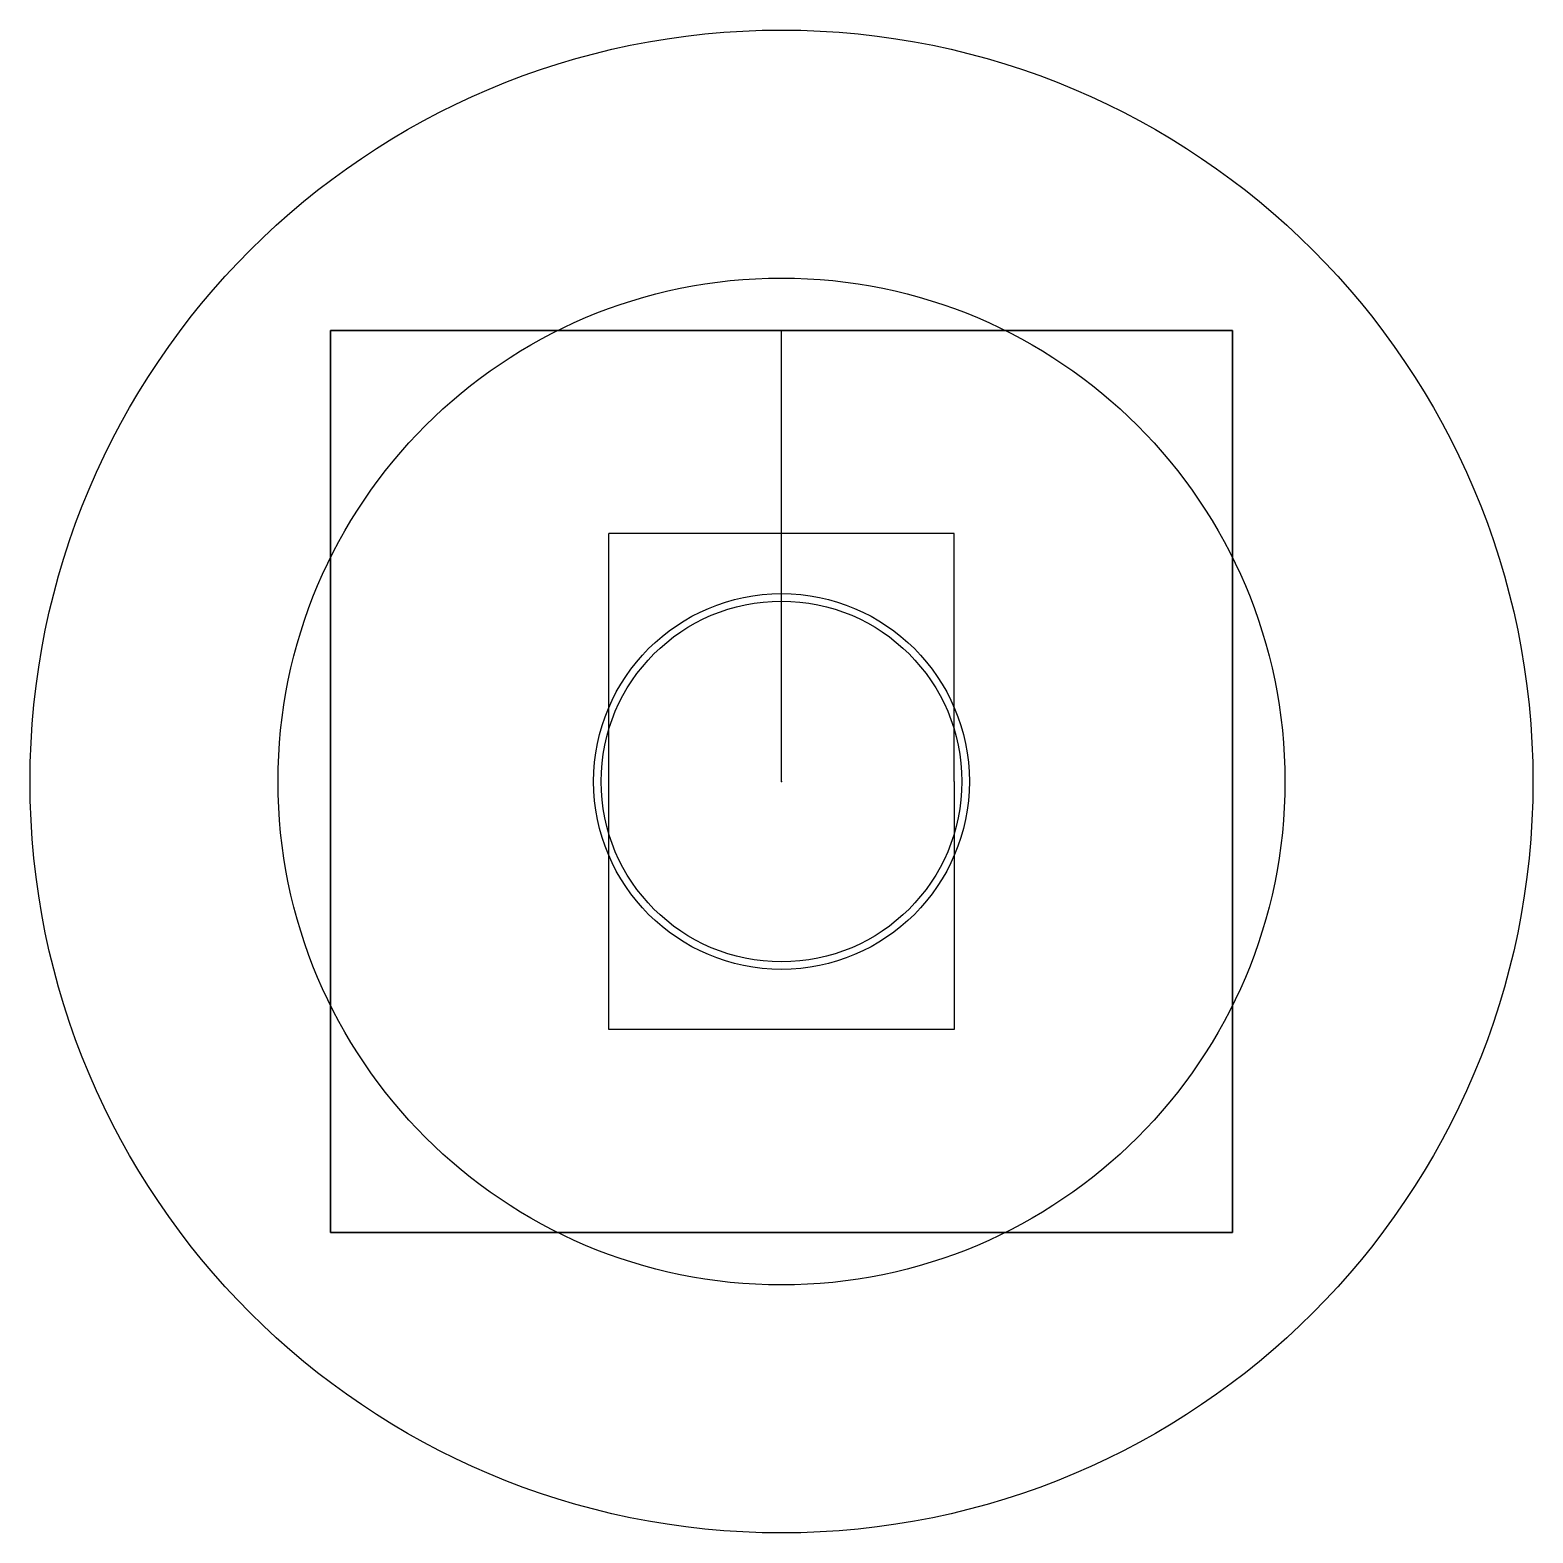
# Model space of a CAD drawing. Header units: centimetres. Extents: x -0.5 to 0.5, y -0.5 to 0.5.
import ezdxf

# ---------------------------------------------------------------- set-up
doc = ezdxf.new("R2010")
doc.units = ezdxf.units.CM
doc.header["$MEASUREMENT"] = 0
for name, color, linetype in [('PB_Pino v6_Sketch1', 7, 'Continuous'), ('PB_Pino v6_Sketch2', 7, 'Continuous'), ('PB_Pino v6_Sketch3', 7, 'Continuous'), ('PB_Pino v6_Sketch4', 7, 'Continuous'), ('PB_Pino v6_Sketch6', 7, 'Continuous'), ('PB_Pino v6_Sketch7', 7, 'Continuous')]:
    doc.layers.add(name, color=color, linetype=linetype)

msp = doc.modelspace()

# ---------------------------------------------------------------- linework, layer by layer
at = {"layer": 'PB_Pino v6_Sketch1'}
for radius in [0.335, 0.125]:
    msp.add_circle((0, 0), radius, dxfattribs=at)
msp.add_point((0, 0), dxfattribs=at)
at = {"layer": 'PB_Pino v6_Sketch2'}
for radius in [0.5, 0.335, 0.125]:
    msp.add_circle((0, 0, 0.6), radius, dxfattribs=at)
msp.add_point((0, 0, 0.6), dxfattribs=at)
at = {"layer": 'PB_Pino v6_Sketch3'}
for p, q in [((-0.3, 0.3, 0.9), (0, 0.3, 0.9)), ((-0.3, -0.3, 0.9), (-0.3, 0.3, 0.9)), ((0, 0, 0.9), (0, 0.3, 0.9)), ((0, 0.3, 0.9), (0.3, 0.3, 0.9)), ((0.3, 0.3, 0.9), (0.3, 0, 0.9)), ((0.3, 0, 0.9), (0.3, -0.3, 0.9)), ((0, -0.3, 0.9), (-0.3, -0.3, 0.9)), ((0.3, -0.3, 0.9), (0, -0.3, 0.9))]:
    msp.add_line(p, q, dxfattribs=at)
for radius in [0.5, 0.125]:
    msp.add_circle((0, 0, 0.9), radius, dxfattribs=at)
msp.add_point((0, 0, 0.9), dxfattribs=at)
at = {"layer": 'PB_Pino v6_Sketch4'}
for p, q in [((0.3, 0.3, 0.9), (0.3, 0.3, 1.3)), ((0.3, 0.3, 1.3), (0.3, -0.3, 1.3)), ((0.3, -0.3, 0.9), (0.3, 0.3, 0.9)), ((0.3, -0.3, 1.3), (0.3, -0.3, 0.9))]:
    msp.add_line(p, q, dxfattribs=at)
at = {"layer": 'PB_Pino v6_Sketch4', "extrusion": (1, 0, 0)}
msp.add_circle((0, 1.102, 0.3), 0.17, dxfattribs=at)
at = {"layer": 'PB_Pino v6_Sketch4'}
msp.add_point((0.3, 0), dxfattribs=at)
at = {"layer": 'PB_Pino v6_Sketch6'}
for p, q in [((0.3, 0.3, 1.3), (-0.3, 0.3, 1.3)), ((-0.3, 0.3, 1.3), (-0.3, -0.3, 1.3)), ((0.3, -0.3, 1.3), (0.3, 0.3, 1.3)), ((-0.3, -0.3, 1.3), (0.3, -0.3, 1.3))]:
    msp.add_line(p, q, dxfattribs=at)
for radius in [0.125, 0.12]:
    msp.add_circle((0, 0, 1.3), radius, dxfattribs=at)
msp.add_point((0, 0, 1.3), dxfattribs=at)
at = {"layer": 'PB_Pino v6_Sketch7'}
for p, q in [((0.3, 0.3, 1.7), (-0.3, 0.3, 1.7)), ((-0.3, 0.3, 1.7), (-0.3, -0.3, 1.7)), ((0.3, -0.3, 1.7), (0.3, 0.3, 1.7)), ((-0.115, -0.165, 1.7), (-0.115, 0.165, 1.7)), ((0.115, 0.165, 1.7), (-0.115, 0.165, 1.7)), ((0.115, 0, 1.7), (0.115, 0.165, 1.7)), ((0.115, 0, 1.7), (0.115, -0.165, 1.7)), ((0.115, -0.165, 1.7), (-0.115, -0.165, 1.7)), ((-0.3, -0.3, 1.7), (0.3, -0.3, 1.7))]:
    msp.add_line(p, q, dxfattribs=at)
msp.add_point((0, 0, 1.7), dxfattribs=at)

doc.saveas('drawing.dxf')
